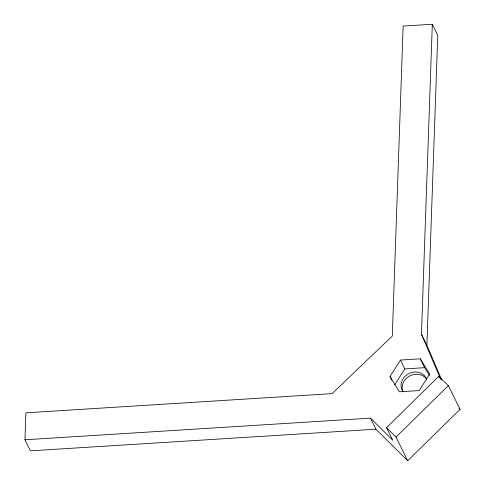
<?xml version="1.0" encoding="UTF-8"?>
<svg xmlns="http://www.w3.org/2000/svg" width="485" height="485" viewBox="0 0 485 485"><rect width="100%" height="100%" fill="white"/><g stroke="black" fill="none" stroke-linecap="round" stroke-linejoin="round"><path stroke-width="0.73" d="M24.947 439.774L370.485 418.131L392.783 440.283L386.557 427.637L438.707 376.445L448.382 385.63L460.053 409.346L407.685 460.75L375.936 429.195L30.397 450.838L24.947 439.774L25.893 412.814L332.079 393.638L392.286 336.075L403.156 26.075L432.317 24.25L437.761 35.32L426.897 345.314L441.756 380.028M440.774 379.373L421.447 334.244L432.317 24.25M389.995 376.56L400.471 360.064L420.295 358.821L429.655 374.08L419.185 390.57L399.355 391.813L389.995 376.56L391.862 380.355M394.754 384.781L404.823 368.921L424.654 367.678L429.334 375.305M407.685 460.75L396.015 437.033L448.382 385.63M458.98 408.328L460.053 409.346M386.557 427.637L396.015 437.033M421.447 334.244L426.897 345.314M438.707 376.445L439.368 377.779M420.295 358.821L424.654 367.678M400.471 360.064L404.823 368.921M370.485 418.131L375.936 429.195M402.871 391.498A13.422 11.834 -26.2 0 1 409.698 375.954A13.422 11.834 -26.2 0 1 426.509 379.094M402.605 390.952A13.422 11.834 -26.2 0 1 408.916 373.577A13.422 11.834 -26.2 0 1 426.588 379.064"/></g></svg>
